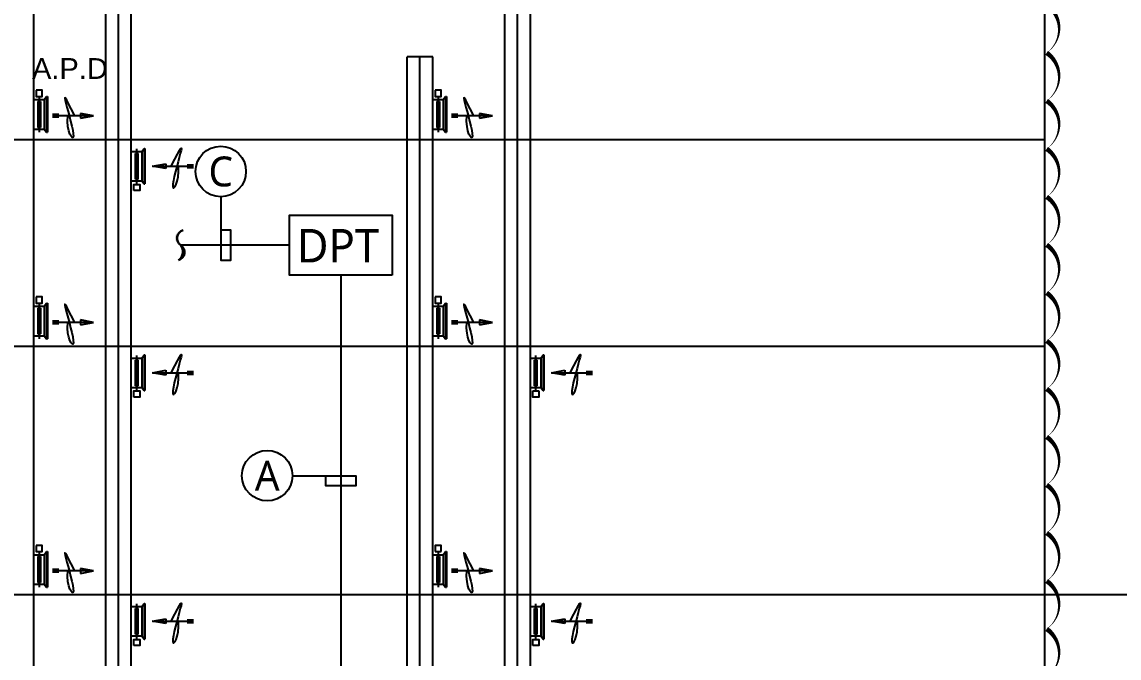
# Model space of a CAD drawing. Header units: millimetres. Extents: x 8533 to 164433, y 5768 to 115327.
# Drawn here: x 105573 to 126146, y 36729 to 48651 of the extents above; entities that cross this region are included whole.
import ezdxf
from ezdxf.enums import TextEntityAlignment as Align

# ---------------------------------------------------------------- set-up
doc = ezdxf.new("R2010")
doc.units = ezdxf.units.MM
doc.header["$LTSCALE"] = 250
doc.linetypes.add('HIDDENX2', pattern=[19.05, 12.7, -6.35])
for name, color, linetype in [('03_G_ENP_문자', 2, 'Continuous'), ('05_G-ENP_치수', 1, 'Continuous'), ('06_G-ENP_심볼', 3, 'Continuous'), ('@공사용도서 3차이후 수정', 211, 'Continuous'), ('ARC', 8, 'Continuous'), ('OUT', 4, 'Continuous'), ('p', 3, 'Continuous'), ('st', 4, 'Continuous'), ('전실제연_인버터', 3, 'Continuous')]:
    doc.layers.add(name, color=color, linetype=linetype)
doc.layers.add('10_G-ENP_매립관', color=80, linetype='HIDDENX2', lineweight=30)
doc.styles.add('G-ENP', font='')
doc.styles.add('STYLE1', font='arial.ttf')
doc.styles.get('G-ENP').set_extended_font_data('Malgun Gothic')

# ---------------------------------------------------------------- blocks, each defined once
blk = doc.blocks.new('DPT-9')
at = {"layer": '06_G-ENP_심볼', "elevation": 0}
blk.add_lwpolyline([(1925, -1126), (-1925, -1126), (-1925, 1126), (1925, 1126)], close=True, dxfattribs=at)
blk.add_lwpolyline([(1925, -1126), (-1925, -1126), (-1925, 1126), (1925, 1126)], close=True, dxfattribs=at)
at = {"style": 'G-ENP'}
blk.add_text('DPT', height=1255.4, dxfattribs=at).set_placement((-112, -21, 0), align=Align.MIDDLE_CENTER)
at = {"layer": '06_G-ENP_심볼', "color": 0, "style": 'G-ENP'}
blk.add_text('DPT', height=1255.4, dxfattribs=at).set_placement((-112, -21, 0), align=Align.MIDDLE_CENTER)
blk = doc.blocks.new('G-ENP 물결')
at = {"layer": '10_G-ENP_매립관', "linetype": 'ByBlock'}
h = blk.add_hatch(color=256, dxfattribs=at)
h.paths.add_polyline_path([(61, -399, -0.641696), (0, 0, 0.892931)])
h.paths.add_polyline_path([(0, 0, 0.641696), (-61, 399, -0.435564)])
blk.add_lwpolyline([(-61, 399, -0.641696), (0, 0, 0.641696), (61, -399, 0.641696)], format="xyb", dxfattribs=at)
blk.add_arc((-216, 171), 276, 321.6941, 55.8389, dxfattribs=at)

msp = doc.modelspace()

# ---------------------------------------------------------------- linework, layer by layer
at = {"layer": '05_G-ENP_치수', "ltscale": 0.5, "elevation": 0}
for points in [[(109301, 45376), (109301, 44187), (109490, 44187), (109490, 44747), (109301, 44747)], [(110645, 40147), (111834, 40147), (111834, 39958), (111274, 39958), (111274, 40147)]]:
    msp.add_lwpolyline(points, dxfattribs=at)
at = {"layer": '05_G-ENP_치수'}
for centre in [(109301, 45849, 0), (110172, 40147, 0)]:
    msp.add_circle(centre, 473, dxfattribs=at)
at = {"layer": '@공사용도서 3차이후 수정'}
msp.add_lwpolyline([(124788, 36373, 0, 90, 0.520567), (124788, 37273, 0, 90, 0.520567), (124788, 38173, 0, 90, 0.520567), (124788, 39073, 0, 90, 0.520567), (124788, 39973, 0, 90, 0.520567), (124788, 40873, 0, 90, 0.520567), (124788, 41773, 0, 90, 0.520567), (124788, 42673, 0, 90, 0.520567), (124788, 43573, 0, 90, 0.520567), (124788, 44473, 0, 90, 0.520567), (124788, 45373, 0, 90, 0.520567), (124788, 46273, 0, 90, 0.520567), (124788, 47173, 0, 90, 0.520567), (124788, 48073, 0, 90, 0.520567), (124788, 48973, 0, 90, 0.520567)], format="xyseb", dxfattribs=at)
at = {"layer": 'ARC'}
for p, q in [((124754, 14961), (124754, 50321)), ((19211, 46449), (124754, 46449)), ((19211, 42577), (124754, 42577)), ((17208, 37921), (130283, 37921))]:
    msp.add_line(p, q, dxfattribs=at)
at = {"layer": 'OUT'}
for p, q in [((105793, 47195), (105989, 47195)), ((105871, 47158), (105871, 46675)), ((105871, 47158), (105923, 47158)), ((105897, 47254), (105897, 46586)), ((105923, 47158), (105923, 46675)), ((105989, 47195), (106034, 47254)), ((105989, 47195), (105989, 46643)), ((106034, 47254), (106050, 47254)), ((106034, 47254), (106034, 46586)), ((106050, 47254), (106050, 46586)), ((113275, 47195), (113471, 47195)), ((113353, 47158), (113353, 46675)), ((113353, 47158), (113405, 47158)), ((113379, 47254), (113379, 46586)), ((113405, 47158), (113405, 46675)), ((113471, 47195), (113516, 47254)), ((113471, 47195), (113471, 46643)), ((113516, 47254), (113532, 47254)), ((113516, 47254), (113516, 46586)), ((113532, 47254), (113532, 46586)), ((105793, 46643), (105989, 46643)), ((105871, 46675), (105923, 46675)), ((105989, 46643), (106034, 46586)), ((106034, 46586), (106050, 46586)), ((113275, 46643), (113471, 46643)), ((113353, 46675), (113405, 46675)), ((113471, 46643), (113516, 46586)), ((113516, 46586), (113532, 46586)), ((107623, 46222), (107820, 46222)), ((107702, 46186), (107754, 46186)), ((107702, 45702), (107702, 46186)), ((107728, 45606), (107728, 46274)), ((107754, 45702), (107754, 46186)), ((107820, 46222), (107864, 46282)), ((107820, 46222), (107820, 45671)), ((107864, 46282), (107880, 46282)), ((107864, 46282), (107864, 45614)), ((107880, 46282), (107880, 45614)), ((107702, 45702), (107754, 45702)), ((107623, 45671), (107820, 45671)), ((107820, 45671), (107864, 45614)), ((107864, 45614), (107880, 45614)), ((105793, 43323), (105989, 43323)), ((105871, 43286), (105871, 42803)), ((105871, 43286), (105923, 43286)), ((105897, 43382), (105897, 42714)), ((105923, 43286), (105923, 42803)), ((105989, 43323), (106034, 43382)), ((105989, 43323), (105989, 42771)), ((106034, 43382), (106050, 43382)), ((106034, 43382), (106034, 42714)), ((106050, 43382), (106050, 42714)), ((113275, 43323), (113471, 43323)), ((113353, 43286), (113353, 42803)), ((113353, 43286), (113405, 43286)), ((113379, 43382), (113379, 42714)), ((113405, 43286), (113405, 42803)), ((113471, 43323), (113516, 43382)), ((113471, 43323), (113471, 42771)), ((113516, 43382), (113532, 43382)), ((113516, 43382), (113516, 42714)), ((113532, 43382), (113532, 42714)), ((105871, 42803), (105923, 42803)), ((113353, 42803), (113405, 42803)), ((105793, 42771), (105989, 42771)), ((105989, 42771), (106034, 42714)), ((106034, 42714), (106050, 42714)), ((113275, 42771), (113471, 42771)), ((113471, 42771), (113516, 42714)), ((113516, 42714), (113532, 42714)), ((107728, 41734), (107728, 42402)), ((107820, 42350), (107864, 42410)), ((107864, 42410), (107864, 41742)), ((107864, 42410), (107880, 42410)), ((107880, 42410), (107880, 41742)), ((115210, 41734), (115210, 42402)), ((115302, 42350), (115347, 42410)), ((115347, 42410), (115362, 42410)), ((115347, 42410), (115347, 41742)), ((115362, 42410), (115362, 41742)), ((107623, 42350), (107820, 42350)), ((107702, 42314), (107754, 42314)), ((107702, 41830), (107702, 42314)), ((107754, 41830), (107754, 42314)), ((107820, 42350), (107820, 41799)), ((115106, 42350), (115302, 42350)), ((115184, 42314), (115236, 42314)), ((115184, 41830), (115184, 42314)), ((115236, 41830), (115236, 42314)), ((115302, 42350), (115302, 41799)), ((107623, 41799), (107820, 41799)), ((107702, 41830), (107754, 41830)), ((107820, 41799), (107864, 41742)), ((115106, 41799), (115302, 41799)), ((115184, 41830), (115236, 41830)), ((115302, 41799), (115347, 41742)), ((107864, 41742), (107880, 41742)), ((115347, 41742), (115362, 41742)), ((105897, 38726), (105897, 38058)), ((105989, 38666), (106034, 38726)), ((106034, 38726), (106050, 38726)), ((106034, 38726), (106034, 38058)), ((106050, 38726), (106050, 38058)), ((113379, 38726), (113379, 38058)), ((113471, 38666), (113516, 38726)), ((113516, 38726), (113532, 38726)), ((113516, 38726), (113516, 38058)), ((113532, 38726), (113532, 38058)), ((105793, 38666, 0), (105989, 38666, 0)), ((105871, 38630), (105871, 38146)), ((105871, 38630), (105923, 38630)), ((105923, 38630), (105923, 38146)), ((105989, 38666), (105989, 38115)), ((113275, 38666), (113471, 38666)), ((113353, 38630), (113353, 38146)), ((113353, 38630), (113405, 38630)), ((113405, 38630), (113405, 38146)), ((113471, 38666), (113471, 38115)), ((105793, 38115, 0), (105989, 38115, 0)), ((105871, 38146), (105923, 38146)), ((105989, 38115, 0), (106034, 38058, 0)), ((113275, 38115), (113471, 38115)), ((113353, 38146), (113405, 38146)), ((113471, 38115), (113516, 38058)), ((106034, 38058, 0), (106050, 38058, 0)), ((113516, 38058), (113532, 38058)), ((107623, 37694), (107820, 37694)), ((107702, 37657), (107754, 37657)), ((107702, 37174), (107702, 37657)), ((107728, 37078), (107728, 37746)), ((107754, 37174), (107754, 37657)), ((107820, 37694), (107864, 37754)), ((107820, 37694), (107820, 37143)), ((107864, 37754), (107880, 37754)), ((107864, 37754), (107864, 37085)), ((107880, 37754), (107880, 37085)), ((115106, 37694), (115302, 37694)), ((115184, 37174), (115184, 37657)), ((115184, 37657), (115236, 37657)), ((115210, 37078), (115210, 37746)), ((115236, 37174), (115236, 37657)), ((115302, 37694), (115347, 37754)), ((115302, 37694), (115302, 37143)), ((115347, 37754), (115347, 37085)), ((115347, 37754), (115362, 37754)), ((115362, 37754), (115362, 37085)), ((107623, 37143), (107820, 37143)), ((107702, 37174), (107754, 37174)), ((107820, 37143), (107864, 37085)), ((107864, 37085), (107880, 37085)), ((115106, 37143), (115302, 37143)), ((115184, 37174), (115236, 37174)), ((115302, 37143), (115347, 37085)), ((115347, 37085), (115362, 37085))]:
    msp.add_line(p, q, dxfattribs=at)
at = {"layer": 'OUT', "elevation": 0}
for points in [[(105839, 47370), (105839, 47254), (105955, 47254), (105955, 47370)], [(113321, 47370), (113321, 47254), (113437, 47254), (113437, 47370)], [(107670, 45491), (107670, 45606), (107785, 45606), (107785, 45491)], [(105839, 43498), (105839, 43382), (105955, 43382), (105955, 43498)], [(113321, 43498), (113321, 43382), (113437, 43382), (113437, 43498)], [(107670, 41619), (107670, 41734), (107785, 41734), (107785, 41619)], [(105839, 38841), (105839, 38726), (105955, 38726), (105955, 38841)]]:
    msp.add_lwpolyline(points, close=True, dxfattribs=at)
for points in [[(115267, 41734), (115267, 41619), (115152, 41619), (115152, 41734)], [(115152, 41734), (115267, 41734)], [(115267, 41619), (115152, 41619)], [(113437, 38841), (113321, 38841)], [(113437, 38726), (113437, 38841), (113321, 38841), (113321, 38726)], [(113321, 38726), (113437, 38726)]]:
    msp.add_lwpolyline(points, dxfattribs=at)
at = {"layer": 'OUT'}
for points in [[(107670, 36962), (107670, 37078), (107785, 37078), (107785, 36962)], [(115152, 36962), (115152, 37078), (115267, 37078), (115267, 36962)]]:
    msp.add_lwpolyline(points, close=True, dxfattribs=at)
at = {"layer": 'p', "color": 4, "linetype": 'Continuous'}
for p, q in [((107143, 16847), (107143, 94153)), ((107623, 16847), (107623, 93679)), ((105793, 15017), (105793, 91126)), ((114625, 16847), (114625, 56601)), ((115106, 16847), (115106, 56127)), ((112795, 15017, 0), (112795, 47995)), ((113275, 47995), (112795, 47995)), ((113275, 15017, 0), (113275, 47995))]:
    msp.add_line(p, q, dxfattribs=at)
at = {"layer": 'p', "color": 1}
for p, q in [((107383, 16847), (107383, 93916)), ((114865, 16847), (114865, 56364)), ((113035, 15017, 0), (113035, 47995)), ((106264, 46917), (106148, 46917)), ((113747, 46917), (113630, 46917)), ((106917, 46891), (106148, 46891)), ((106264, 46865), (106148, 46865)), ((114399, 46891), (113630, 46891)), ((113747, 46865), (113630, 46865)), ((108021, 45948), (108790, 45948)), ((108673, 45974), (108790, 45974)), ((108673, 45922), (108790, 45922)), ((106264, 43045), (106148, 43045)), ((106917, 43019), (106148, 43019)), ((113747, 43045), (113630, 43045)), ((114399, 43019), (113630, 43019)), ((106264, 42993), (106148, 42993)), ((113747, 42993), (113630, 42993)), ((108021, 42076), (108790, 42076)), ((108673, 42102), (108790, 42102)), ((108673, 42050), (108790, 42050)), ((115503, 42076), (116272, 42076)), ((116155, 42102), (116272, 42102)), ((116155, 42050), (116272, 42050)), ((106264, 38389), (106148, 38389)), ((106917, 38363), (106148, 38363)), ((106264, 38337), (106148, 38337)), ((113747, 38389), (113630, 38389)), ((114399, 38363), (113630, 38363)), ((113747, 38337), (113630, 38337)), ((108673, 37445), (108790, 37445)), ((116155, 37445), (116272, 37445)), ((108021, 37419), (108790, 37419)), ((108673, 37394), (108790, 37394)), ((115503, 37419), (116272, 37419)), ((116155, 37394), (116272, 37394))]:
    msp.add_line(p, q, dxfattribs=at)
at = {"layer": 'p', "color": 1, "linetype": 'Continuous'}
for p, q in [((106669, 46938), (106669, 46845)), ((106917, 46891), (106669, 46938)), ((114151, 46938), (114151, 46845)), ((114399, 46891), (114151, 46938)), ((106669, 46845), (106917, 46891)), ((114151, 46845), (114399, 46891)), ((108021, 45948), (108269, 45995)), ((108269, 45902), (108021, 45948)), ((108269, 45995), (108269, 45902)), ((106669, 43066), (106669, 42973)), ((106917, 43019), (106669, 43066)), ((106669, 42973), (106917, 43019)), ((114399, 43019), (114151, 43066)), ((114151, 43066), (114151, 42973)), ((114151, 42973), (114399, 43019)), ((108021, 42076), (108269, 42123)), ((108269, 42030), (108021, 42076)), ((108269, 42123), (108269, 42030)), ((115503, 42076), (115751, 42123)), ((115751, 42030), (115503, 42076)), ((115751, 42123), (115751, 42030)), ((106669, 38409, 0), (106669, 38316, 0)), ((106917, 38363), (106669, 38409)), ((106669, 38316), (106917, 38363)), ((114151, 38409), (114151, 38316)), ((114399, 38363), (114151, 38409)), ((114151, 38316), (114399, 38363)), ((108021, 37419), (108269, 37466)), ((108269, 37466), (108269, 37373)), ((115503, 37419), (115751, 37466)), ((115751, 37466), (115751, 37373)), ((108269, 37373), (108021, 37419)), ((115751, 37373), (115503, 37419))]:
    msp.add_line(p, q, dxfattribs=at)
at = {"layer": 'p', "color": 1}
for points in [[(106564, 46891), (106498, 47021), (106448, 47117), (106412, 47183), (106389, 47220), (106377, 47231), (106375, 47217), (106382, 47182), (106396, 47127), (106415, 47056), (106438, 46972), (106462, 46881), (106486, 46789), (106508, 46701), (106525, 46621), (106535, 46555), (106537, 46509), (106529, 46486), (106513, 46487), (106493, 46509), (106472, 46551), (106452, 46612), (106436, 46690), (106429, 46784), (106432, 46891)], [(114046, 46891), (113980, 47021), (113930, 47117), (113894, 47183), (113871, 47220), (113859, 47231), (113857, 47217), (113864, 47182), (113878, 47127), (113897, 47056), (113920, 46972), (113944, 46881), (113968, 46789), (113990, 46701), (114007, 46621), (114017, 46555), (114019, 46509), (114011, 46486), (113995, 46487), (113975, 46509), (113954, 46551), (113934, 46612), (113919, 46690), (113911, 46784), (113914, 46891)], [(108374, 45948), (108440, 46077), (108490, 46174), (108526, 46239), (108549, 46276), (108561, 46287), (108563, 46274), (108556, 46239), (108542, 46184), (108523, 46112), (108500, 46029), (108476, 45938), (108452, 45846), (108430, 45757), (108413, 45678), (108403, 45612), (108401, 45566), (108409, 45543), (108424, 45544), (108445, 45566), (108466, 45608), (108486, 45669), (108501, 45747), (108509, 45840), (108506, 45948)], [(106564, 43019), (106498, 43149), (106448, 43245), (106412, 43311), (106389, 43348), (106377, 43359), (106375, 43345), (106382, 43310), (106396, 43255), (106415, 43184), (106438, 43100), (106462, 43009), (106486, 42917), (106508, 42829), (106525, 42749), (106535, 42683), (106537, 42637), (106529, 42614), (106513, 42615), (106493, 42637), (106472, 42679), (106452, 42740), (106436, 42818), (106429, 42912), (106432, 43019)], [(114046, 43019), (113980, 43149), (113930, 43245), (113894, 43311), (113871, 43348), (113859, 43359), (113857, 43345), (113864, 43310), (113878, 43255), (113897, 43184), (113920, 43100), (113944, 43009), (113968, 42917), (113990, 42829), (114007, 42749), (114017, 42683), (114019, 42637), (114011, 42614), (113995, 42615), (113975, 42637), (113954, 42679), (113934, 42740), (113919, 42818), (113911, 42912), (113914, 43019)], [(108374, 42076), (108440, 42205), (108490, 42302), (108526, 42367), (108549, 42404), (108561, 42415), (108563, 42402), (108556, 42367), (108542, 42312), (108523, 42240), (108500, 42157), (108476, 42066), (108452, 41974), (108430, 41885), (108413, 41806), (108403, 41740), (108401, 41694), (108409, 41671), (108424, 41672), (108445, 41694), (108466, 41736), (108486, 41797), (108501, 41875), (108509, 41968), (108506, 42076)], [(115856, 42076), (115922, 42205), (115972, 42302), (116008, 42367), (116031, 42404), (116043, 42415), (116045, 42402), (116038, 42367), (116024, 42312), (116005, 42240), (115982, 42157), (115958, 42066), (115934, 41974), (115912, 41885), (115895, 41806), (115885, 41740), (115883, 41694), (115891, 41671), (115907, 41672), (115927, 41694), (115948, 41736), (115968, 41797), (115983, 41875), (115991, 41968), (115988, 42076)], [(106564, 38363), (106498, 38492), (106448, 38588), (106412, 38654), (106389, 38691), (106377, 38702), (106375, 38689), (106382, 38653), (106396, 38599), (106415, 38527), (106438, 38443), (106462, 38353), (106486, 38261), (106508, 38172), (106525, 38092), (106535, 38027), (106537, 37980), (106529, 37958), (106513, 37958), (106493, 37980), (106472, 38022), (106452, 38083), (106436, 38161), (106429, 38255), (106432, 38363)], [(106564, 38363), (106498, 38492), (106448, 38588), (106412, 38654), (106389, 38691), (106377, 38702), (106375, 38689), (106382, 38653), (106396, 38599), (106415, 38527), (106438, 38443), (106462, 38353), (106486, 38261), (106508, 38172), (106525, 38092), (106535, 38027), (106537, 37980), (106529, 37958), (106513, 37958), (106493, 37980), (106472, 38022), (106452, 38083), (106436, 38161), (106429, 38255), (106432, 38363)], [(114046, 38363), (113980, 38492), (113930, 38588), (113894, 38654), (113871, 38691), (113859, 38702), (113857, 38689), (113864, 38653), (113878, 38599), (113897, 38527), (113920, 38443), (113944, 38353), (113968, 38261), (113990, 38172), (114007, 38092), (114017, 38027), (114019, 37980), (114011, 37958), (113995, 37958), (113975, 37980), (113954, 38022), (113934, 38083), (113919, 38161), (113911, 38255), (113914, 38363)], [(108374, 37419), (108440, 37549), (108490, 37645), (108526, 37711), (108549, 37748), (108561, 37759), (108563, 37745), (108556, 37710), (108542, 37655), (108523, 37584), (108500, 37500), (108476, 37409), (108452, 37317), (108430, 37229), (108413, 37149), (108403, 37083), (108401, 37037), (108409, 37014), (108424, 37015), (108445, 37037), (108466, 37079), (108486, 37140), (108501, 37218), (108509, 37312), (108506, 37419)], [(115856, 37419), (115922, 37549), (115972, 37645), (116008, 37711), (116031, 37748), (116043, 37759), (116045, 37745), (116038, 37710), (116024, 37655), (116005, 37584), (115982, 37500), (115958, 37409), (115934, 37317), (115912, 37229), (115895, 37149), (115885, 37083), (115883, 37037), (115891, 37014), (115907, 37015), (115927, 37037), (115948, 37079), (115968, 37140), (115983, 37218), (115991, 37312), (115988, 37419)]]:
    msp.add_lwpolyline(points, dxfattribs=at)
at = {"layer": '전실제연_인버터'}
for p, q in [((110591, 44467, 0), (108550, 44467, 0)), ((111554, 43904, 0), (111554, 31650, 0))]:
    msp.add_line(p, q, dxfattribs=at)

# ---------------------------------------------------------------- block references
at = {"layer": '06_G-ENP_심볼', "color": 0, "xscale": 0.5, "yscale": 0.5, "zscale": 0.5}
msp.add_blockref('DPT-9', (111554, 44467), dxfattribs=at)
at = {"layer": '10_G-ENP_매립관', "linetype": 'ByBlock', "xscale": -0.7033806500953133, "yscale": 0.7033806500953133, "zscale": 0.7033806500953133, "rotation": 180}
msp.add_blockref('G-ENP 물결', (108550, 44467, 0), dxfattribs=at)

# ---------------------------------------------------------------- texts
at = {"layer": '03_G_ENP_문자', "color": 0, "style": 'G-ENP'}
msp.add_text('C', height=560, rotation=360, dxfattribs=at).set_placement((109301, 45849, 0), align=Align.MIDDLE)
msp.add_text('A', height=560, dxfattribs=at).set_placement((110172, 40147, 0), align=Align.MIDDLE)
at = {"layer": 'st', "color": 2, "style": 'STYLE1'}
msp.add_text('A.P.D', height=389.3, dxfattribs=at).set_placement((105762, 47584))

doc.saveas('drawing.dxf')
